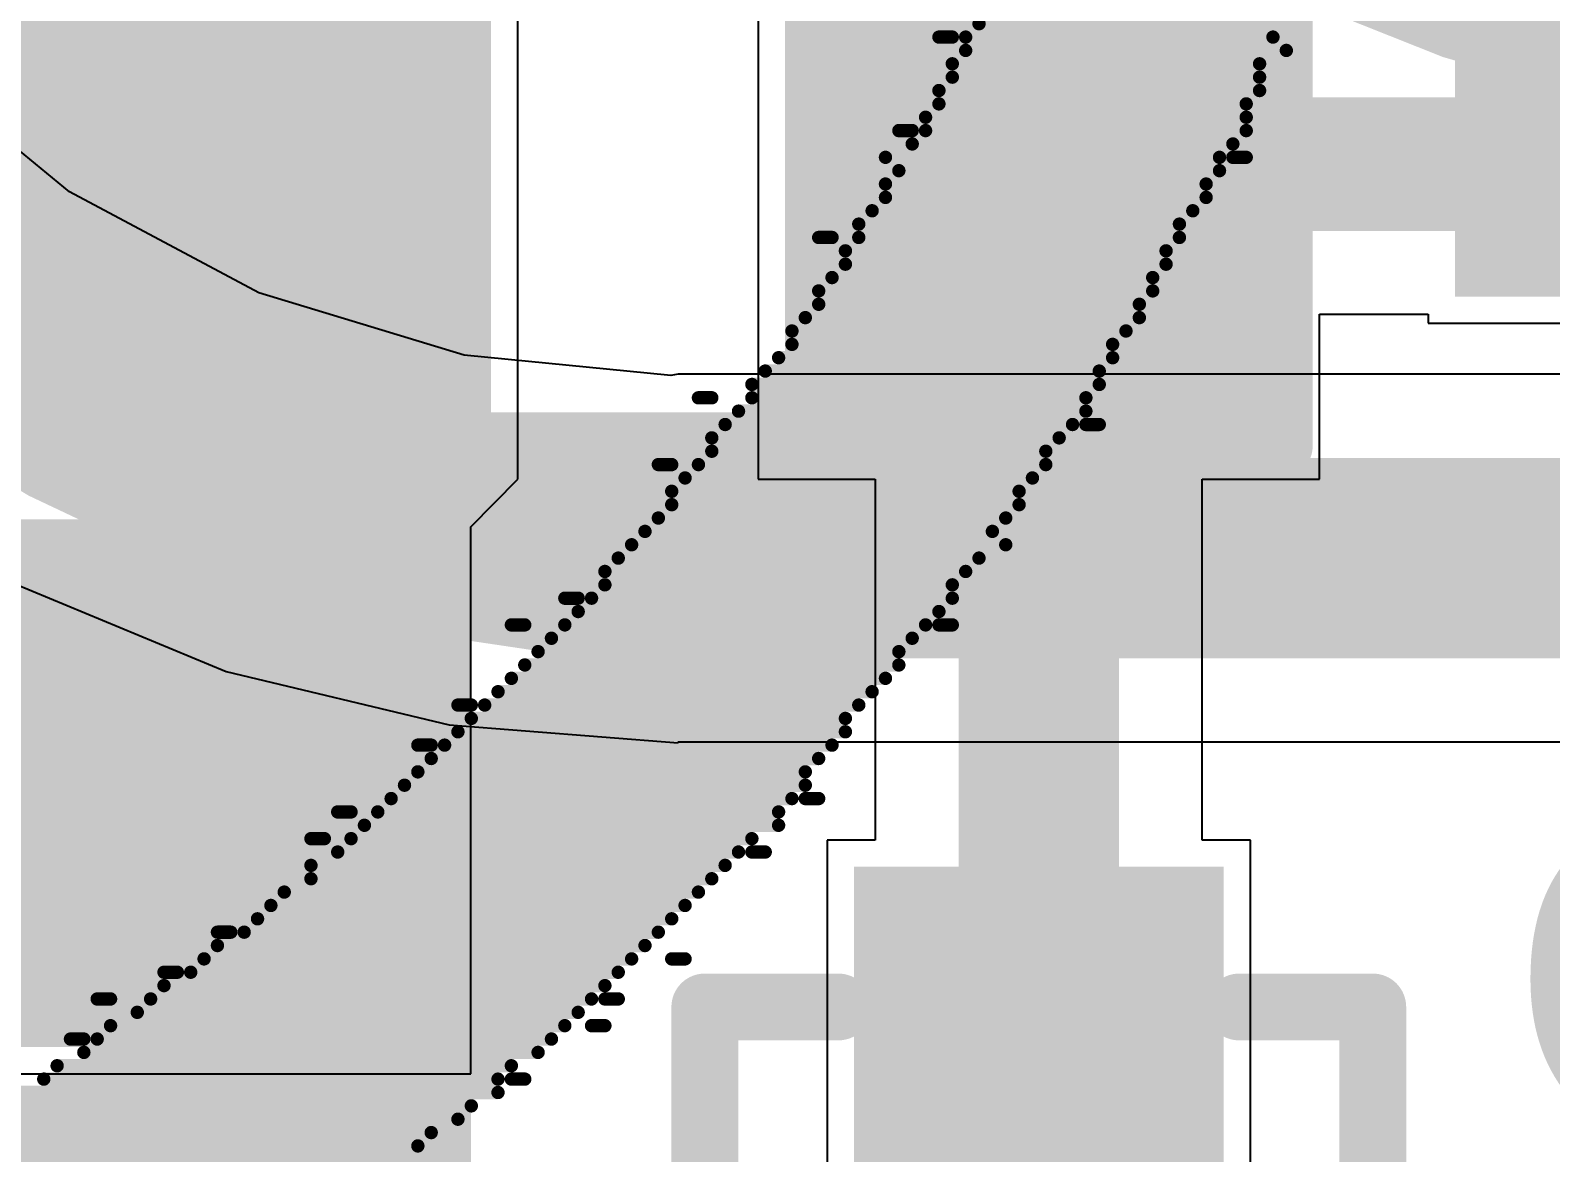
# Model space of a CAD drawing. Header units: inches. Extents: x -5 to 426, y -53 to 116.
# Drawn here: x 35.24 to 38.13, y -12.688 to -10.555 of the extents above; entities that cross this region are included whole.
import ezdxf

# ---------------------------------------------------------------- set-up
doc = ezdxf.new("R2010")
doc.units = ezdxf.units.IN
for name, color, linetype in [('Board Outline', 216, 'Continuous'), ('Bottom Layer', 5, 'Continuous'), ('Bottom Overlay', 54, 'Continuous'), ('Top Layer', 1, 'Continuous'), ('Top Overlay', 2, 'Continuous'), ('Top Paste', 8, 'Continuous'), ('Top Solder', 216, 'Continuous')]:
    doc.layers.add(name, color=color, linetype=linetype)
doc.styles.add('Arial', font='', dxfattribs={"height": 0.2})
doc.styles.get('Arial').set_extended_font_data('Arial')

# ---------------------------------------------------------------- blocks, each defined once
blk = doc.blocks.new('R___0603_39')
at = {"layer": 'Top Layer'}
for points in [[(-0.381, 0.4445), (-0.381, -0.4445), (-1.143, -0.4445), (-1.143, 0.4445)], [(1.143, 0.4445), (1.143, -0.4445), (0.381, -0.4445), (0.381, 0.4445)]]:
    blk.add_hatch(color=1, dxfattribs=at).paths.add_polyline_path(points)
at = {"layer": 'Top Paste'}
for points in [[(-0.381, 0.4445), (-0.381, -0.4445), (-1.143, -0.4445), (-1.143, 0.4445)], [(1.143, 0.4445), (1.143, -0.4445), (0.381, -0.4445), (0.381, 0.4445)]]:
    blk.add_hatch(color=8, dxfattribs=at).paths.add_polyline_path(points)
at = {"layer": 'Top Solder'}
for points in [[(-0.2794, 0.5461), (-0.2794, -0.5461), (-1.2446, -0.5461), (-1.2446, 0.5461)], [(1.2446, 0.5461), (1.2446, -0.5461), (0.2794, -0.5461), (0.2794, 0.5461)]]:
    blk.add_hatch(color=216, dxfattribs=at).paths.add_polyline_path(points)
at = {"layer": 'Top Overlay'}
for points in [[(-1.2192, 0.5334, 0.127, 0.127, 0), (1.2192, 0.5334, 0.127, 0.127, 0)], [(-1.2192, 0.5334, 0.127, 0.127, 0), (-1.2192, -0.5334, 0.127, 0.127, 0)], [(1.2192, 0.5334, 0.127, 0.127, 0), (1.2192, -0.5334, 0.127, 0.127, 0)], [(-1.2192, -0.5334, 0.127, 0.127, 0), (1.2192, -0.5334, 0.127, 0.127, 0)]]:
    blk.add_lwpolyline(points, format="xyseb", dxfattribs=at)
for points in [[(-1.25095, 0.5334, 0.0635, 0.0635, 1), (-1.18745, 0.5334, 0.0635, 0.0635, 1)], [(-1.25095, 0.5334, 0.0635, 0.0635, 1), (-1.18745, 0.5334, 0.0635, 0.0635, 1)], [(1.18745, 0.5334, 0.0635, 0.0635, 1), (1.25095, 0.5334, 0.0635, 0.0635, 1)], [(1.18745, 0.5334, 0.0635, 0.0635, 1), (1.25095, 0.5334, 0.0635, 0.0635, 1)], [(-1.25095, -0.5334, 0.0635, 0.0635, 1), (-1.18745, -0.5334, 0.0635, 0.0635, 1)], [(-1.25095, -0.5334, 0.0635, 0.0635, 1), (-1.18745, -0.5334, 0.0635, 0.0635, 1)], [(1.18745, -0.5334, 0.0635, 0.0635, 1), (1.25095, -0.5334, 0.0635, 0.0635, 1)], [(1.18745, -0.5334, 0.0635, 0.0635, 1), (1.25095, -0.5334, 0.0635, 0.0635, 1)]]:
    blk.add_lwpolyline(points, format="xyseb", close=True, dxfattribs=at)
blk = doc.blocks.new('SOT_723_41')
at = {"layer": 'Top Layer'}
for points in [[(-0.25, 0.8), (0.25, 0.8), (0.25, 0.35), (-0.25, 0.35)], [(-0.65, -0.35), (-0.15, -0.35), (-0.15, -0.8), (-0.65, -0.8)], [(0.15, -0.35), (0.65, -0.35), (0.65, -0.8), (0.15, -0.8)]]:
    blk.add_hatch(color=1, dxfattribs=at).paths.add_polyline_path(points)
at = {"layer": 'Top Paste'}
for points in [[(-0.25, 0.8), (0.25, 0.8), (0.25, 0.35), (-0.25, 0.35)], [(-0.65, -0.35), (-0.15, -0.35), (-0.15, -0.8), (-0.65, -0.8)], [(0.15, -0.35), (0.65, -0.35), (0.65, -0.8), (0.15, -0.8)]]:
    blk.add_hatch(color=8, dxfattribs=at).paths.add_polyline_path(points)
at = {"layer": 'Top Solder'}
for points in [[(-0.3516, 0.9016), (0.3516, 0.9016), (0.3516, 0.2484), (-0.3516, 0.2484)], [(-0.7516, -0.2484), (-0.0484, -0.2484), (-0.0484, -0.9016), (-0.7516, -0.9016)], [(0.0484, -0.2484), (0.7516, -0.2484), (0.7516, -0.9016), (0.0484, -0.9016)]]:
    blk.add_hatch(color=216, dxfattribs=at).paths.add_polyline_path(points)
at = {"layer": 'Top Overlay'}
for points in [[(-0.635, -0.1524, 0.127, 0.127, 0), (-0.635, 0.635, 0.127, 0.127, 0)], [(-0.635, 0.635, 0.127, 0.127, 0), (-0.381, 0.635, 0.127, 0.127, 0)], [(-0.635, -0.1524, 0.127, 0.127, 0), (-0.635, 0.635, 0.127, 0.127, 0)], [(-0.635, 0.635, 0.127, 0.127, 0), (-0.381, 0.635, 0.127, 0.127, 0)], [(0.381, 0.635, 0.127, 0.127, 0), (0.635, 0.635, 0.127, 0.127, 0)], [(0.635, -0.1524, 0.127, 0.127, 0), (0.635, 0.635, 0.127, 0.127, 0)], [(-0.9398, -0.6604, 0.127, 0.127, 0), (-0.9398, -0.4064, 0.127, 0.127, 0)], [(-0.9398, -0.4064, 0.127, 0.127, 0), (-0.8128, -0.5334, 0.127, 0.127, 0)], [(-0.0254, -0.4064, 0.127, 0.127, 0), (0.0254, -0.4064, 0.127, 0.127, 0)], [(-0.9398, -0.6604, 0.127, 0.127, 0), (-0.8128, -0.5334, 0.127, 0.127, 0)]]:
    blk.add_lwpolyline(points, format="xyseb", dxfattribs=at)
for points in [[(-0.6667, 0.635, 0.0635, 0.0635, 1), (-0.6032, 0.635, 0.0635, 0.0635, 1)], [(-0.6667, 0.635, 0.0635, 0.0635, 1), (-0.6032, 0.635, 0.0635, 0.0635, 1)], [(-0.6667, 0.635, 0.0635, 0.0635, 1), (-0.6032, 0.635, 0.0635, 0.0635, 1)], [(-0.6667, 0.635, 0.0635, 0.0635, 1), (-0.6032, 0.635, 0.0635, 0.0635, 1)], [(-0.4128, 0.635, 0.0635, 0.0635, 1), (-0.3493, 0.635, 0.0635, 0.0635, 1)], [(-0.4128, 0.635, 0.0635, 0.0635, 1), (-0.3493, 0.635, 0.0635, 0.0635, 1)], [(0.3493, 0.635, 0.0635, 0.0635, 1), (0.4128, 0.635, 0.0635, 0.0635, 1)], [(0.6032, 0.635, 0.0635, 0.0635, 1), (0.6667, 0.635, 0.0635, 0.0635, 1)], [(0.6032, 0.635, 0.0635, 0.0635, 1), (0.6667, 0.635, 0.0635, 0.0635, 1)], [(-0.6667, -0.1524, 0.0635, 0.0635, 1), (-0.6032, -0.1524, 0.0635, 0.0635, 1)], [(-0.6667, -0.1524, 0.0635, 0.0635, 1), (-0.6032, -0.1524, 0.0635, 0.0635, 1)], [(0.6032, -0.1524, 0.0635, 0.0635, 1), (0.6667, -0.1524, 0.0635, 0.0635, 1)], [(-0.9715, -0.4064, 0.0635, 0.0635, 1), (-0.908, -0.4064, 0.0635, 0.0635, 1)], [(-0.9715, -0.4064, 0.0635, 0.0635, 1), (-0.908, -0.4064, 0.0635, 0.0635, 1)], [(-0.0571, -0.4064, 0.0635, 0.0635, 1), (0.0063, -0.4064, 0.0635, 0.0635, 1)], [(-0.0063, -0.4064, 0.0635, 0.0635, 1), (0.0571, -0.4064, 0.0635, 0.0635, 1)], [(-0.8446, -0.5334, 0.0635, 0.0635, 1), (-0.781, -0.5334, 0.0635, 0.0635, 1)], [(-0.8446, -0.5334, 0.0635, 0.0635, 1), (-0.781, -0.5334, 0.0635, 0.0635, 1)], [(-0.9715, -0.6604, 0.0635, 0.0635, 1), (-0.908, -0.6604, 0.0635, 0.0635, 1)], [(-0.9715, -0.6604, 0.0635, 0.0635, 1), (-0.908, -0.6604, 0.0635, 0.0635, 1)]]:
    blk.add_lwpolyline(points, format="xyseb", close=True, dxfattribs=at)
blk = doc.blocks.new('TQFN_16_EP_3_3__49')
at = {"layer": 'Top Layer'}
blk.add_hatch(color=1, dxfattribs=at).paths.add_polyline_path([(-1.825, -0.6), (-1.025, -0.6), (-1.025, -0.9), (-1.825, -0.9)])
at = {"layer": 'Top Paste'}
blk.add_hatch(color=8, dxfattribs=at).paths.add_polyline_path([(-1.825, -0.6), (-1.025, -0.6), (-1.025, -0.9), (-1.825, -0.9)])
at = {"layer": 'Top Solder'}
for points in [[(-1.9266, 0.0016), (-0.9234, 0.0016), (-0.9234, -0.5016), (-1.9266, -0.5016)], [(-1.9266, -0.4984), (-0.9234, -0.4984), (-0.9234, -1.0016), (-1.9266, -1.0016)]]:
    blk.add_hatch(color=216, dxfattribs=at).paths.add_polyline_path(points)
blk = doc.blocks.new('R___0603_52')
at = {"layer": 'Top Layer'}
for points in [[(-0.381, 0.4445), (-0.381, -0.4445), (-1.143, -0.4445), (-1.143, 0.4445)], [(1.143, 0.4445), (1.143, -0.4445), (0.381, -0.4445), (0.381, 0.4445)]]:
    blk.add_hatch(color=1, dxfattribs=at).paths.add_polyline_path(points)
at = {"layer": 'Top Paste'}
for points in [[(-0.381, 0.4445), (-0.381, -0.4445), (-1.143, -0.4445), (-1.143, 0.4445)], [(1.143, 0.4445), (1.143, -0.4445), (0.381, -0.4445), (0.381, 0.4445)]]:
    blk.add_hatch(color=8, dxfattribs=at).paths.add_polyline_path(points)
at = {"layer": 'Top Solder'}
for points in [[(-0.2794, 0.5461), (-0.2794, -0.5461), (-1.2446, -0.5461), (-1.2446, 0.5461)], [(1.2446, 0.5461), (1.2446, -0.5461), (0.2794, -0.5461), (0.2794, 0.5461)]]:
    blk.add_hatch(color=216, dxfattribs=at).paths.add_polyline_path(points)
at = {"layer": 'Top Overlay'}
for points in [[(-1.2192, 0.5334, 0.127, 0.127, 0), (-1.2192, -0.5334, 0.127, 0.127, 0)], [(1.2192, 0.5334, 0.127, 0.127, 0), (-1.2192, 0.5334, 0.127, 0.127, 0)], [(1.2192, 0.5334, 0.127, 0.127, 0), (1.2192, -0.5334, 0.127, 0.127, 0)], [(1.2192, -0.5334, 0.127, 0.127, 0), (-1.2192, -0.5334, 0.127, 0.127, 0)]]:
    blk.add_lwpolyline(points, format="xyseb", dxfattribs=at)
for points in [[(-1.25095, 0.5334, 0.0635, 0.0635, 1), (-1.18745, 0.5334, 0.0635, 0.0635, 1)], [(-1.25095, 0.5334, 0.0635, 0.0635, 1), (-1.18745, 0.5334, 0.0635, 0.0635, 1)], [(1.18745, 0.5334, 0.0635, 0.0635, 1), (1.25095, 0.5334, 0.0635, 0.0635, 1)], [(1.18745, 0.5334, 0.0635, 0.0635, 1), (1.25095, 0.5334, 0.0635, 0.0635, 1)], [(-1.25095, -0.5334, 0.0635, 0.0635, 1), (-1.18745, -0.5334, 0.0635, 0.0635, 1)], [(-1.25095, -0.5334, 0.0635, 0.0635, 1), (-1.18745, -0.5334, 0.0635, 0.0635, 1)], [(1.18745, -0.5334, 0.0635, 0.0635, 1), (1.25095, -0.5334, 0.0635, 0.0635, 1)], [(1.18745, -0.5334, 0.0635, 0.0635, 1), (1.25095, -0.5334, 0.0635, 0.0635, 1)]]:
    blk.add_lwpolyline(points, format="xyseb", close=True, dxfattribs=at)

msp = doc.modelspace()

# ---------------------------------------------------------------- linework, layer by layer
at = {"layer": 'Board Outline'}
msp.add_lwpolyline([(49.7725, 6.3481, 0.254, 0.254, -1.144567), (-0.2979, -38.4414, 0.254, 0.254, 0)], format="xyseb", dxfattribs=at)
at = {"layer": 'Bottom Layer'}
for p, q in [((35.3142, -10.8616), (35.2067, -10.7734)), ((35.6743, -11.0541), (35.3142, -10.8616)), ((36.065, -11.1726), (35.6743, -11.0541)), ((36.4577, -11.2113), (36.065, -11.1726)), ((36.4713, -11.2086), (36.4577, -11.2113)), ((40.9411, -11.2086), (36.4713, -11.2086)), ((35.2093, -11.6067), (35.6123, -11.7736)), ((35.6123, -11.7736), (36.0364, -11.8754)), ((36.0364, -11.8754), (36.4713, -11.9097)), ((36.4713, -11.9097), (36.4713, -11.9078)), ((36.4713, -11.9078), (40.9411, -11.9078))]:
    msp.add_line(p, q, dxfattribs=at)
for points in [[(38.4742, -10.3898, 0.635, 0.635, -0.401219), (36.9539, -8.8001, 0.635, 0.635, 0)], [(36.4713, -11.5582, 0.381, 0.381, -0.198912), (34.7543, -10.847, 0.381, 0.381, 0)], [(36.4713, -11.5582, 0.381, 0.381, 0), (41.2313, -11.5582, 0.381, 0.381, 0)]]:
    msp.add_lwpolyline(points, format="xyseb", dxfattribs=at)
msp.add_lwpolyline([(36.376, -11.5582, 0.1905, 0.1905, 1), (36.5665, -11.5582, 0.1905, 0.1905, 1)], format="xyseb", close=True, dxfattribs=at)
msp.add_lwpolyline([(36.376, -11.5582, 0.1905, 0.1905, 1), (36.5665, -11.5582, 0.1905, 0.1905, 1)], format="xyseb", close=True, dxfattribs=at)
at = {"layer": 'Bottom Overlay'}
for points in [[(37.0435, -10.5422, 0.0254, 0.0254, 0), (37.6531, -10.5422, 0.0254, 0.0254, 0)], [(36.9673, -10.5676, 0.0254, 0.0254, 0), (36.9927, -10.5676, 0.0254, 0.0254, 0)], [(37.0181, -10.5676, 0.0254, 0.0254, 0), (37.6023, -10.5676, 0.0254, 0.0254, 0)], [(36.9927, -10.6184, 0.0254, 0.0254, 0), (37.5769, -10.6184, 0.0254, 0.0254, 0)], [(37.0181, -10.593, 0.0254, 0.0254, 0), (37.6277, -10.593, 0.0254, 0.0254, 0)], [(36.9927, -10.6438, 0.0254, 0.0254, 0), (37.5769, -10.6438, 0.0254, 0.0254, 0)], [(36.9673, -10.6692, 0.0254, 0.0254, 0), (37.5769, -10.6692, 0.0254, 0.0254, 0)], [(36.9673, -10.6946, 0.0254, 0.0254, 0), (37.5515, -10.6946, 0.0254, 0.0254, 0)], [(36.9419, -10.72, 0.0254, 0.0254, 0), (37.5515, -10.72, 0.0254, 0.0254, 0)], [(36.8911, -10.7454, 0.0254, 0.0254, 0), (36.9165, -10.7454, 0.0254, 0.0254, 0)], [(36.9419, -10.7454, 0.0254, 0.0254, 0), (37.5515, -10.7454, 0.0254, 0.0254, 0)], [(36.9165, -10.7708, 0.0254, 0.0254, 0), (37.5261, -10.7708, 0.0254, 0.0254, 0)], [(36.8657, -10.7962, 0.0254, 0.0254, 0), (37.5007, -10.7962, 0.0254, 0.0254, 0)], [(37.5261, -10.7962, 0.0254, 0.0254, 0), (37.5515, -10.7962, 0.0254, 0.0254, 0)], [(36.8657, -10.847, 0.0254, 0.0254, 0), (37.4753, -10.847, 0.0254, 0.0254, 0)], [(36.8911, -10.8216, 0.0254, 0.0254, 0), (37.5007, -10.8216, 0.0254, 0.0254, 0)], [(36.8657, -10.8724, 0.0254, 0.0254, 0), (37.4753, -10.8724, 0.0254, 0.0254, 0)], [(36.8403, -10.8978, 0.0254, 0.0254, 0), (37.4499, -10.8978, 0.0254, 0.0254, 0)], [(36.8149, -10.9232, 0.0254, 0.0254, 0), (37.4245, -10.9232, 0.0254, 0.0254, 0)], [(36.7387, -10.9486, 0.0254, 0.0254, 0), (36.7641, -10.9486, 0.0254, 0.0254, 0)], [(36.8149, -10.9486, 0.0254, 0.0254, 0), (37.4245, -10.9486, 0.0254, 0.0254, 0)], [(36.7895, -10.974, 0.0254, 0.0254, 0), (37.3991, -10.974, 0.0254, 0.0254, 0)], [(36.7895, -10.9994, 0.0254, 0.0254, 0), (37.3991, -10.9994, 0.0254, 0.0254, 0)], [(36.7387, -11.0502, 0.0254, 0.0254, 0), (37.3737, -11.0502, 0.0254, 0.0254, 0)], [(36.7641, -11.0248, 0.0254, 0.0254, 0), (37.3737, -11.0248, 0.0254, 0.0254, 0)], [(36.7387, -11.0756, 0.0254, 0.0254, 0), (37.3483, -11.0756, 0.0254, 0.0254, 0)], [(36.7133, -11.101, 0.0254, 0.0254, 0), (37.3483, -11.101, 0.0254, 0.0254, 0)], [(36.6879, -11.1264, 0.0254, 0.0254, 0), (37.3229, -11.1264, 0.0254, 0.0254, 0)], [(36.6879, -11.1518, 0.0254, 0.0254, 0), (37.2975, -11.1518, 0.0254, 0.0254, 0)], [(36.6625, -11.1772, 0.0254, 0.0254, 0), (37.2975, -11.1772, 0.0254, 0.0254, 0)], [(36.6371, -11.2026, 0.0254, 0.0254, 0), (37.2721, -11.2026, 0.0254, 0.0254, 0)], [(36.5101, -11.2534, 0.0254, 0.0254, 0), (36.5355, -11.2534, 0.0254, 0.0254, 0)], [(36.6117, -11.228, 0.0254, 0.0254, 0), (37.2721, -11.228, 0.0254, 0.0254, 0)], [(36.6117, -11.2534, 0.0254, 0.0254, 0), (37.2467, -11.2534, 0.0254, 0.0254, 0)], [(36.5863, -11.2788, 0.0254, 0.0254, 0), (37.2467, -11.2788, 0.0254, 0.0254, 0)], [(36.5609, -11.3042, 0.0254, 0.0254, 0), (37.2213, -11.3042, 0.0254, 0.0254, 0)], [(37.2467, -11.3042, 0.0254, 0.0254, 0), (37.2721, -11.3042, 0.0254, 0.0254, 0)], [(36.5355, -11.3296, 0.0254, 0.0254, 0), (37.1959, -11.3296, 0.0254, 0.0254, 0)], [(36.5355, -11.355, 0.0254, 0.0254, 0), (37.1705, -11.355, 0.0254, 0.0254, 0)], [(36.4339, -11.3804, 0.0254, 0.0254, 0), (36.4593, -11.3804, 0.0254, 0.0254, 0)], [(36.5101, -11.3804, 0.0254, 0.0254, 0), (37.1705, -11.3804, 0.0254, 0.0254, 0)], [(36.4847, -11.4058, 0.0254, 0.0254, 0), (37.1451, -11.4058, 0.0254, 0.0254, 0)], [(36.4593, -11.4312, 0.0254, 0.0254, 0), (37.1197, -11.4312, 0.0254, 0.0254, 0)], [(36.4593, -11.4566, 0.0254, 0.0254, 0), (37.1197, -11.4566, 0.0254, 0.0254, 0)], [(36.4339, -11.482, 0.0254, 0.0254, 0), (37.0943, -11.482, 0.0254, 0.0254, 0)], [(36.4085, -11.5074, 0.0254, 0.0254, 0), (37.0689, -11.5074, 0.0254, 0.0254, 0)], [(36.3831, -11.5328, 0.0254, 0.0254, 0), (37.0943, -11.5328, 0.0254, 0.0254, 0)], [(36.3577, -11.5582, 0.0254, 0.0254, 0), (37.0435, -11.5582, 0.0254, 0.0254, 0)], [(36.3323, -11.5836, 0.0254, 0.0254, 0), (37.0181, -11.5836, 0.0254, 0.0254, 0)], [(36.3323, -11.609, 0.0254, 0.0254, 0), (36.9927, -11.609, 0.0254, 0.0254, 0)], [(36.2561, -11.6344, 0.0254, 0.0254, 0), (36.2815, -11.6344, 0.0254, 0.0254, 0)], [(36.3069, -11.6344, 0.0254, 0.0254, 0), (36.9927, -11.6344, 0.0254, 0.0254, 0)], [(36.1545, -11.6852, 0.0254, 0.0254, 0), (36.1799, -11.6852, 0.0254, 0.0254, 0)], [(36.2561, -11.6852, 0.0254, 0.0254, 0), (36.9419, -11.6852, 0.0254, 0.0254, 0)], [(36.2815, -11.6598, 0.0254, 0.0254, 0), (36.9673, -11.6598, 0.0254, 0.0254, 0)], [(36.9673, -11.6852, 0.0254, 0.0254, 0), (36.9927, -11.6852, 0.0254, 0.0254, 0)], [(36.2307, -11.7106, 0.0254, 0.0254, 0), (36.9165, -11.7106, 0.0254, 0.0254, 0)], [(36.2053, -11.736, 0.0254, 0.0254, 0), (36.8911, -11.736, 0.0254, 0.0254, 0)], [(36.1799, -11.7614, 0.0254, 0.0254, 0), (36.8911, -11.7614, 0.0254, 0.0254, 0)], [(36.1545, -11.7868, 0.0254, 0.0254, 0), (36.8657, -11.7868, 0.0254, 0.0254, 0)], [(36.1291, -11.8122, 0.0254, 0.0254, 0), (36.8403, -11.8122, 0.0254, 0.0254, 0)], [(36.0529, -11.8376, 0.0254, 0.0254, 0), (36.0783, -11.8376, 0.0254, 0.0254, 0)], [(36.1037, -11.8376, 0.0254, 0.0254, 0), (36.8149, -11.8376, 0.0254, 0.0254, 0)], [(36.0529, -11.8884, 0.0254, 0.0254, 0), (36.7895, -11.8884, 0.0254, 0.0254, 0)], [(36.0783, -11.863, 0.0254, 0.0254, 0), (36.7895, -11.863, 0.0254, 0.0254, 0)], [(35.9767, -11.9138, 0.0254, 0.0254, 0), (36.0021, -11.9138, 0.0254, 0.0254, 0)], [(36.0275, -11.9138, 0.0254, 0.0254, 0), (36.7641, -11.9138, 0.0254, 0.0254, 0)], [(36.0021, -11.9392, 0.0254, 0.0254, 0), (36.7387, -11.9392, 0.0254, 0.0254, 0)], [(35.9767, -11.9646, 0.0254, 0.0254, 0), (36.7133, -11.9646, 0.0254, 0.0254, 0)], [(35.9513, -11.99, 0.0254, 0.0254, 0), (36.7133, -11.99, 0.0254, 0.0254, 0)], [(35.9259, -12.0154, 0.0254, 0.0254, 0), (36.6879, -12.0154, 0.0254, 0.0254, 0)], [(36.7133, -12.0154, 0.0254, 0.0254, 0), (36.7387, -12.0154, 0.0254, 0.0254, 0)], [(35.8243, -12.0408, 0.0254, 0.0254, 0), (35.8497, -12.0408, 0.0254, 0.0254, 0)], [(35.9005, -12.0408, 0.0254, 0.0254, 0), (36.6625, -12.0408, 0.0254, 0.0254, 0)], [(35.7735, -12.0916, 0.0254, 0.0254, 0), (35.7989, -12.0916, 0.0254, 0.0254, 0)], [(35.8497, -12.0916, 0.0254, 0.0254, 0), (36.6117, -12.0916, 0.0254, 0.0254, 0)], [(35.8751, -12.0662, 0.0254, 0.0254, 0), (36.6625, -12.0662, 0.0254, 0.0254, 0)], [(35.8243, -12.117, 0.0254, 0.0254, 0), (36.5863, -12.117, 0.0254, 0.0254, 0)], [(36.6117, -12.117, 0.0254, 0.0254, 0), (36.6371, -12.117, 0.0254, 0.0254, 0)], [(35.7735, -12.1424, 0.0254, 0.0254, 0), (36.5609, -12.1424, 0.0254, 0.0254, 0)], [(35.7735, -12.1678, 0.0254, 0.0254, 0), (36.5355, -12.1678, 0.0254, 0.0254, 0)], [(35.7227, -12.1932, 0.0254, 0.0254, 0), (36.5101, -12.1932, 0.0254, 0.0254, 0)], [(35.6973, -12.2186, 0.0254, 0.0254, 0), (36.4847, -12.2186, 0.0254, 0.0254, 0)], [(35.6719, -12.244, 0.0254, 0.0254, 0), (36.4593, -12.244, 0.0254, 0.0254, 0)], [(35.5957, -12.2694, 0.0254, 0.0254, 0), (35.6211, -12.2694, 0.0254, 0.0254, 0)], [(35.5957, -12.2948, 0.0254, 0.0254, 0), (36.4085, -12.2948, 0.0254, 0.0254, 0)], [(35.6465, -12.2694, 0.0254, 0.0254, 0), (36.4339, -12.2694, 0.0254, 0.0254, 0)], [(35.5703, -12.3202, 0.0254, 0.0254, 0), (36.3831, -12.3202, 0.0254, 0.0254, 0)], [(36.4593, -12.3202, 0.0254, 0.0254, 0), (36.4847, -12.3202, 0.0254, 0.0254, 0)], [(35.4941, -12.3456, 0.0254, 0.0254, 0), (35.5195, -12.3456, 0.0254, 0.0254, 0)], [(35.5449, -12.3456, 0.0254, 0.0254, 0), (36.3577, -12.3456, 0.0254, 0.0254, 0)], [(35.4941, -12.371, 0.0254, 0.0254, 0), (36.3323, -12.371, 0.0254, 0.0254, 0)], [(35.3671, -12.3964, 0.0254, 0.0254, 0), (35.3925, -12.3964, 0.0254, 0.0254, 0)], [(35.4687, -12.3964, 0.0254, 0.0254, 0), (36.3069, -12.3964, 0.0254, 0.0254, 0)], [(36.3323, -12.3964, 0.0254, 0.0254, 0), (36.3577, -12.3964, 0.0254, 0.0254, 0)], [(35.4433, -12.4218, 0.0254, 0.0254, 0), (36.2815, -12.4218, 0.0254, 0.0254, 0)], [(35.3925, -12.4472, 0.0254, 0.0254, 0), (36.2561, -12.4472, 0.0254, 0.0254, 0)], [(36.3069, -12.4472, 0.0254, 0.0254, 0), (36.3323, -12.4472, 0.0254, 0.0254, 0)], [(35.3163, -12.4726, 0.0254, 0.0254, 0), (35.3417, -12.4726, 0.0254, 0.0254, 0)], [(35.3671, -12.4726, 0.0254, 0.0254, 0), (36.2307, -12.4726, 0.0254, 0.0254, 0)], [(35.2909, -12.5234, 0.0254, 0.0254, 0), (36.1545, -12.5234, 0.0254, 0.0254, 0)], [(35.3417, -12.498, 0.0254, 0.0254, 0), (36.2053, -12.498, 0.0254, 0.0254, 0)], [(35.2655, -12.5488, 0.0254, 0.0254, 0), (36.1291, -12.5488, 0.0254, 0.0254, 0)], [(36.1545, -12.5488, 0.0254, 0.0254, 0), (36.1799, -12.5488, 0.0254, 0.0254, 0)], [(35.2147, -12.5742, 0.0254, 0.0254, 0), (36.1291, -12.5742, 0.0254, 0.0254, 0)], [(35.1639, -12.5996, 0.0254, 0.0254, 0), (36.0783, -12.5996, 0.0254, 0.0254, 0)], [(35.1131, -12.625, 0.0254, 0.0254, 0), (36.0529, -12.625, 0.0254, 0.0254, 0)], [(35.0877, -12.6504, 0.0254, 0.0254, 0), (36.0021, -12.6504, 0.0254, 0.0254, 0)], [(35.0623, -12.6758, 0.0254, 0.0254, 0), (35.9767, -12.6758, 0.0254, 0.0254, 0)], [(35.0115, -12.7012, 0.0254, 0.0254, 0), (35.9513, -12.7012, 0.0254, 0.0254, 0)]]:
    msp.add_lwpolyline(points, format="xyseb", dxfattribs=at)
for points in [[(37.0371, -10.5422, 0.0127, 0.0127, 1), (37.0498, -10.5422, 0.0127, 0.0127, 1)], [(36.9609, -10.5676, 0.0127, 0.0127, 1), (36.9736, -10.5676, 0.0127, 0.0127, 1)], [(36.9863, -10.5676, 0.0127, 0.0127, 1), (36.999, -10.5676, 0.0127, 0.0127, 1)], [(37.0117, -10.5676, 0.0127, 0.0127, 1), (37.0244, -10.5676, 0.0127, 0.0127, 1)], [(37.5959, -10.5676, 0.0127, 0.0127, 1), (37.6086, -10.5676, 0.0127, 0.0127, 1)], [(36.9863, -10.6184, 0.0127, 0.0127, 1), (36.999, -10.6184, 0.0127, 0.0127, 1)], [(37.0117, -10.593, 0.0127, 0.0127, 1), (37.0244, -10.593, 0.0127, 0.0127, 1)], [(37.5705, -10.6184, 0.0127, 0.0127, 1), (37.5832, -10.6184, 0.0127, 0.0127, 1)], [(37.6213, -10.593, 0.0127, 0.0127, 1), (37.634, -10.593, 0.0127, 0.0127, 1)], [(36.9863, -10.6438, 0.0127, 0.0127, 1), (36.999, -10.6438, 0.0127, 0.0127, 1)], [(37.5705, -10.6438, 0.0127, 0.0127, 1), (37.5832, -10.6438, 0.0127, 0.0127, 1)], [(36.9609, -10.6692, 0.0127, 0.0127, 1), (36.9736, -10.6692, 0.0127, 0.0127, 1)], [(37.5705, -10.6692, 0.0127, 0.0127, 1), (37.5832, -10.6692, 0.0127, 0.0127, 1)], [(36.9609, -10.6946, 0.0127, 0.0127, 1), (36.9736, -10.6946, 0.0127, 0.0127, 1)], [(37.5451, -10.6946, 0.0127, 0.0127, 1), (37.5578, -10.6946, 0.0127, 0.0127, 1)], [(36.9355, -10.72, 0.0127, 0.0127, 1), (36.9482, -10.72, 0.0127, 0.0127, 1)], [(37.5451, -10.72, 0.0127, 0.0127, 1), (37.5578, -10.72, 0.0127, 0.0127, 1)], [(36.8847, -10.7454, 0.0127, 0.0127, 1), (36.8974, -10.7454, 0.0127, 0.0127, 1)], [(36.9101, -10.7454, 0.0127, 0.0127, 1), (36.9228, -10.7454, 0.0127, 0.0127, 1)], [(36.9355, -10.7454, 0.0127, 0.0127, 1), (36.9482, -10.7454, 0.0127, 0.0127, 1)], [(37.5451, -10.7454, 0.0127, 0.0127, 1), (37.5578, -10.7454, 0.0127, 0.0127, 1)], [(36.9101, -10.7708, 0.0127, 0.0127, 1), (36.9228, -10.7708, 0.0127, 0.0127, 1)], [(37.5197, -10.7708, 0.0127, 0.0127, 1), (37.5324, -10.7708, 0.0127, 0.0127, 1)], [(36.8593, -10.7962, 0.0127, 0.0127, 1), (36.872, -10.7962, 0.0127, 0.0127, 1)], [(37.4943, -10.7962, 0.0127, 0.0127, 1), (37.507, -10.7962, 0.0127, 0.0127, 1)], [(37.5197, -10.7962, 0.0127, 0.0127, 1), (37.5324, -10.7962, 0.0127, 0.0127, 1)], [(37.5451, -10.7962, 0.0127, 0.0127, 1), (37.5578, -10.7962, 0.0127, 0.0127, 1)], [(36.8593, -10.847, 0.0127, 0.0127, 1), (36.872, -10.847, 0.0127, 0.0127, 1)], [(36.8847, -10.8216, 0.0127, 0.0127, 1), (36.8974, -10.8216, 0.0127, 0.0127, 1)], [(37.4689, -10.847, 0.0127, 0.0127, 1), (37.4816, -10.847, 0.0127, 0.0127, 1)], [(37.4943, -10.8216, 0.0127, 0.0127, 1), (37.507, -10.8216, 0.0127, 0.0127, 1)], [(36.8593, -10.8724, 0.0127, 0.0127, 1), (36.872, -10.8724, 0.0127, 0.0127, 1)], [(37.4689, -10.8724, 0.0127, 0.0127, 1), (37.4816, -10.8724, 0.0127, 0.0127, 1)], [(36.8339, -10.8978, 0.0127, 0.0127, 1), (36.8466, -10.8978, 0.0127, 0.0127, 1)], [(37.4435, -10.8978, 0.0127, 0.0127, 1), (37.4562, -10.8978, 0.0127, 0.0127, 1)], [(36.8085, -10.9232, 0.0127, 0.0127, 1), (36.8212, -10.9232, 0.0127, 0.0127, 1)], [(37.4181, -10.9232, 0.0127, 0.0127, 1), (37.4308, -10.9232, 0.0127, 0.0127, 1)], [(36.7323, -10.9486, 0.0127, 0.0127, 1), (36.745, -10.9486, 0.0127, 0.0127, 1)], [(36.7577, -10.9486, 0.0127, 0.0127, 1), (36.7704, -10.9486, 0.0127, 0.0127, 1)], [(36.8085, -10.9486, 0.0127, 0.0127, 1), (36.8212, -10.9486, 0.0127, 0.0127, 1)], [(37.4181, -10.9486, 0.0127, 0.0127, 1), (37.4308, -10.9486, 0.0127, 0.0127, 1)], [(36.7831, -10.974, 0.0127, 0.0127, 1), (36.7958, -10.974, 0.0127, 0.0127, 1)], [(37.3927, -10.974, 0.0127, 0.0127, 1), (37.4054, -10.974, 0.0127, 0.0127, 1)], [(36.7831, -10.9994, 0.0127, 0.0127, 1), (36.7958, -10.9994, 0.0127, 0.0127, 1)], [(37.3927, -10.9994, 0.0127, 0.0127, 1), (37.4054, -10.9994, 0.0127, 0.0127, 1)], [(36.7323, -11.0502, 0.0127, 0.0127, 1), (36.745, -11.0502, 0.0127, 0.0127, 1)], [(36.7577, -11.0248, 0.0127, 0.0127, 1), (36.7704, -11.0248, 0.0127, 0.0127, 1)], [(37.3673, -11.0248, 0.0127, 0.0127, 1), (37.38, -11.0248, 0.0127, 0.0127, 1)], [(37.3673, -11.0502, 0.0127, 0.0127, 1), (37.38, -11.0502, 0.0127, 0.0127, 1)], [(36.7323, -11.0756, 0.0127, 0.0127, 1), (36.745, -11.0756, 0.0127, 0.0127, 1)], [(37.3419, -11.0756, 0.0127, 0.0127, 1), (37.3546, -11.0756, 0.0127, 0.0127, 1)], [(36.7069, -11.101, 0.0127, 0.0127, 1), (36.7196, -11.101, 0.0127, 0.0127, 1)], [(37.3419, -11.101, 0.0127, 0.0127, 1), (37.3546, -11.101, 0.0127, 0.0127, 1)], [(36.6815, -11.1264, 0.0127, 0.0127, 1), (36.6942, -11.1264, 0.0127, 0.0127, 1)], [(37.3165, -11.1264, 0.0127, 0.0127, 1), (37.3292, -11.1264, 0.0127, 0.0127, 1)], [(36.6815, -11.1518, 0.0127, 0.0127, 1), (36.6942, -11.1518, 0.0127, 0.0127, 1)], [(37.2911, -11.1518, 0.0127, 0.0127, 1), (37.3038, -11.1518, 0.0127, 0.0127, 1)], [(36.6561, -11.1772, 0.0127, 0.0127, 1), (36.6688, -11.1772, 0.0127, 0.0127, 1)], [(37.2911, -11.1772, 0.0127, 0.0127, 1), (37.3038, -11.1772, 0.0127, 0.0127, 1)], [(36.6307, -11.2026, 0.0127, 0.0127, 1), (36.6434, -11.2026, 0.0127, 0.0127, 1)], [(37.2657, -11.2026, 0.0127, 0.0127, 1), (37.2784, -11.2026, 0.0127, 0.0127, 1)], [(36.5037, -11.2534, 0.0127, 0.0127, 1), (36.5164, -11.2534, 0.0127, 0.0127, 1)], [(36.5291, -11.2534, 0.0127, 0.0127, 1), (36.5418, -11.2534, 0.0127, 0.0127, 1)], [(36.6053, -11.228, 0.0127, 0.0127, 1), (36.618, -11.228, 0.0127, 0.0127, 1)], [(36.6053, -11.2534, 0.0127, 0.0127, 1), (36.618, -11.2534, 0.0127, 0.0127, 1)], [(37.2403, -11.2534, 0.0127, 0.0127, 1), (37.253, -11.2534, 0.0127, 0.0127, 1)], [(37.2657, -11.228, 0.0127, 0.0127, 1), (37.2784, -11.228, 0.0127, 0.0127, 1)], [(36.5799, -11.2788, 0.0127, 0.0127, 1), (36.5926, -11.2788, 0.0127, 0.0127, 1)], [(37.2403, -11.2788, 0.0127, 0.0127, 1), (37.253, -11.2788, 0.0127, 0.0127, 1)], [(36.5545, -11.3042, 0.0127, 0.0127, 1), (36.5672, -11.3042, 0.0127, 0.0127, 1)], [(37.2149, -11.3042, 0.0127, 0.0127, 1), (37.2276, -11.3042, 0.0127, 0.0127, 1)], [(37.2403, -11.3042, 0.0127, 0.0127, 1), (37.253, -11.3042, 0.0127, 0.0127, 1)], [(37.2657, -11.3042, 0.0127, 0.0127, 1), (37.2784, -11.3042, 0.0127, 0.0127, 1)], [(36.5291, -11.3296, 0.0127, 0.0127, 1), (36.5418, -11.3296, 0.0127, 0.0127, 1)], [(37.1895, -11.3296, 0.0127, 0.0127, 1), (37.2022, -11.3296, 0.0127, 0.0127, 1)], [(36.5291, -11.355, 0.0127, 0.0127, 1), (36.5418, -11.355, 0.0127, 0.0127, 1)], [(37.1641, -11.355, 0.0127, 0.0127, 1), (37.1768, -11.355, 0.0127, 0.0127, 1)], [(36.4275, -11.3804, 0.0127, 0.0127, 1), (36.4402, -11.3804, 0.0127, 0.0127, 1)], [(36.4529, -11.3804, 0.0127, 0.0127, 1), (36.4656, -11.3804, 0.0127, 0.0127, 1)], [(36.5037, -11.3804, 0.0127, 0.0127, 1), (36.5164, -11.3804, 0.0127, 0.0127, 1)], [(37.1641, -11.3804, 0.0127, 0.0127, 1), (37.1768, -11.3804, 0.0127, 0.0127, 1)], [(36.4783, -11.4058, 0.0127, 0.0127, 1), (36.491, -11.4058, 0.0127, 0.0127, 1)], [(37.1387, -11.4058, 0.0127, 0.0127, 1), (37.1514, -11.4058, 0.0127, 0.0127, 1)], [(36.4529, -11.4312, 0.0127, 0.0127, 1), (36.4656, -11.4312, 0.0127, 0.0127, 1)], [(36.4529, -11.4566, 0.0127, 0.0127, 1), (36.4656, -11.4566, 0.0127, 0.0127, 1)], [(37.1133, -11.4312, 0.0127, 0.0127, 1), (37.126, -11.4312, 0.0127, 0.0127, 1)], [(37.1133, -11.4566, 0.0127, 0.0127, 1), (37.126, -11.4566, 0.0127, 0.0127, 1)], [(36.4275, -11.482, 0.0127, 0.0127, 1), (36.4402, -11.482, 0.0127, 0.0127, 1)], [(37.0879, -11.482, 0.0127, 0.0127, 1), (37.1006, -11.482, 0.0127, 0.0127, 1)], [(36.4021, -11.5074, 0.0127, 0.0127, 1), (36.4148, -11.5074, 0.0127, 0.0127, 1)], [(37.0625, -11.5074, 0.0127, 0.0127, 1), (37.0752, -11.5074, 0.0127, 0.0127, 1)], [(36.3767, -11.5328, 0.0127, 0.0127, 1), (36.3894, -11.5328, 0.0127, 0.0127, 1)], [(37.0879, -11.5328, 0.0127, 0.0127, 1), (37.1006, -11.5328, 0.0127, 0.0127, 1)], [(36.3513, -11.5582, 0.0127, 0.0127, 1), (36.364, -11.5582, 0.0127, 0.0127, 1)], [(37.0371, -11.5582, 0.0127, 0.0127, 1), (37.0498, -11.5582, 0.0127, 0.0127, 1)], [(36.3259, -11.5836, 0.0127, 0.0127, 1), (36.3386, -11.5836, 0.0127, 0.0127, 1)], [(37.0117, -11.5836, 0.0127, 0.0127, 1), (37.0244, -11.5836, 0.0127, 0.0127, 1)], [(36.3259, -11.609, 0.0127, 0.0127, 1), (36.3386, -11.609, 0.0127, 0.0127, 1)], [(36.9863, -11.609, 0.0127, 0.0127, 1), (36.999, -11.609, 0.0127, 0.0127, 1)], [(36.2497, -11.6344, 0.0127, 0.0127, 1), (36.2624, -11.6344, 0.0127, 0.0127, 1)], [(36.2751, -11.6344, 0.0127, 0.0127, 1), (36.2878, -11.6344, 0.0127, 0.0127, 1)], [(36.3005, -11.6344, 0.0127, 0.0127, 1), (36.3132, -11.6344, 0.0127, 0.0127, 1)], [(36.9863, -11.6344, 0.0127, 0.0127, 1), (36.999, -11.6344, 0.0127, 0.0127, 1)], [(36.1481, -11.6852, 0.0127, 0.0127, 1), (36.1608, -11.6852, 0.0127, 0.0127, 1)], [(36.1735, -11.6852, 0.0127, 0.0127, 1), (36.1862, -11.6852, 0.0127, 0.0127, 1)], [(36.2497, -11.6852, 0.0127, 0.0127, 1), (36.2624, -11.6852, 0.0127, 0.0127, 1)], [(36.2751, -11.6598, 0.0127, 0.0127, 1), (36.2878, -11.6598, 0.0127, 0.0127, 1)], [(36.9355, -11.6852, 0.0127, 0.0127, 1), (36.9482, -11.6852, 0.0127, 0.0127, 1)], [(36.9609, -11.6598, 0.0127, 0.0127, 1), (36.9736, -11.6598, 0.0127, 0.0127, 1)], [(36.9609, -11.6852, 0.0127, 0.0127, 1), (36.9736, -11.6852, 0.0127, 0.0127, 1)], [(36.9863, -11.6852, 0.0127, 0.0127, 1), (36.999, -11.6852, 0.0127, 0.0127, 1)], [(36.2243, -11.7106, 0.0127, 0.0127, 1), (36.237, -11.7106, 0.0127, 0.0127, 1)], [(36.9101, -11.7106, 0.0127, 0.0127, 1), (36.9228, -11.7106, 0.0127, 0.0127, 1)], [(36.1989, -11.736, 0.0127, 0.0127, 1), (36.2116, -11.736, 0.0127, 0.0127, 1)], [(36.8847, -11.736, 0.0127, 0.0127, 1), (36.8974, -11.736, 0.0127, 0.0127, 1)], [(36.1735, -11.7614, 0.0127, 0.0127, 1), (36.1862, -11.7614, 0.0127, 0.0127, 1)], [(36.8847, -11.7614, 0.0127, 0.0127, 1), (36.8974, -11.7614, 0.0127, 0.0127, 1)], [(36.1481, -11.7868, 0.0127, 0.0127, 1), (36.1608, -11.7868, 0.0127, 0.0127, 1)], [(36.8593, -11.7868, 0.0127, 0.0127, 1), (36.872, -11.7868, 0.0127, 0.0127, 1)], [(36.1227, -11.8122, 0.0127, 0.0127, 1), (36.1354, -11.8122, 0.0127, 0.0127, 1)], [(36.8339, -11.8122, 0.0127, 0.0127, 1), (36.8466, -11.8122, 0.0127, 0.0127, 1)], [(36.0465, -11.8376, 0.0127, 0.0127, 1), (36.0592, -11.8376, 0.0127, 0.0127, 1)], [(36.0719, -11.8376, 0.0127, 0.0127, 1), (36.0846, -11.8376, 0.0127, 0.0127, 1)], [(36.0973, -11.8376, 0.0127, 0.0127, 1), (36.11, -11.8376, 0.0127, 0.0127, 1)], [(36.8085, -11.8376, 0.0127, 0.0127, 1), (36.8212, -11.8376, 0.0127, 0.0127, 1)], [(36.0465, -11.8884, 0.0127, 0.0127, 1), (36.0592, -11.8884, 0.0127, 0.0127, 1)], [(36.0719, -11.863, 0.0127, 0.0127, 1), (36.0846, -11.863, 0.0127, 0.0127, 1)], [(36.7831, -11.863, 0.0127, 0.0127, 1), (36.7958, -11.863, 0.0127, 0.0127, 1)], [(36.7831, -11.8884, 0.0127, 0.0127, 1), (36.7958, -11.8884, 0.0127, 0.0127, 1)], [(35.9703, -11.9138, 0.0127, 0.0127, 1), (35.983, -11.9138, 0.0127, 0.0127, 1)], [(35.9957, -11.9138, 0.0127, 0.0127, 1), (36.0084, -11.9138, 0.0127, 0.0127, 1)], [(36.0211, -11.9138, 0.0127, 0.0127, 1), (36.0338, -11.9138, 0.0127, 0.0127, 1)], [(36.7577, -11.9138, 0.0127, 0.0127, 1), (36.7704, -11.9138, 0.0127, 0.0127, 1)], [(35.9957, -11.9392, 0.0127, 0.0127, 1), (36.0084, -11.9392, 0.0127, 0.0127, 1)], [(36.7323, -11.9392, 0.0127, 0.0127, 1), (36.745, -11.9392, 0.0127, 0.0127, 1)], [(35.9703, -11.9646, 0.0127, 0.0127, 1), (35.983, -11.9646, 0.0127, 0.0127, 1)], [(36.7069, -11.9646, 0.0127, 0.0127, 1), (36.7196, -11.9646, 0.0127, 0.0127, 1)], [(35.9449, -11.99, 0.0127, 0.0127, 1), (35.9576, -11.99, 0.0127, 0.0127, 1)], [(36.7069, -11.99, 0.0127, 0.0127, 1), (36.7196, -11.99, 0.0127, 0.0127, 1)], [(35.9195, -12.0154, 0.0127, 0.0127, 1), (35.9322, -12.0154, 0.0127, 0.0127, 1)], [(36.6815, -12.0154, 0.0127, 0.0127, 1), (36.6942, -12.0154, 0.0127, 0.0127, 1)], [(36.7069, -12.0154, 0.0127, 0.0127, 1), (36.7196, -12.0154, 0.0127, 0.0127, 1)], [(36.7323, -12.0154, 0.0127, 0.0127, 1), (36.745, -12.0154, 0.0127, 0.0127, 1)], [(35.8179, -12.0408, 0.0127, 0.0127, 1), (35.8306, -12.0408, 0.0127, 0.0127, 1)], [(35.8433, -12.0408, 0.0127, 0.0127, 1), (35.856, -12.0408, 0.0127, 0.0127, 1)], [(35.8941, -12.0408, 0.0127, 0.0127, 1), (35.9068, -12.0408, 0.0127, 0.0127, 1)], [(36.6561, -12.0408, 0.0127, 0.0127, 1), (36.6688, -12.0408, 0.0127, 0.0127, 1)], [(35.7671, -12.0916, 0.0127, 0.0127, 1), (35.7798, -12.0916, 0.0127, 0.0127, 1)], [(35.7925, -12.0916, 0.0127, 0.0127, 1), (35.8052, -12.0916, 0.0127, 0.0127, 1)], [(35.8433, -12.0916, 0.0127, 0.0127, 1), (35.856, -12.0916, 0.0127, 0.0127, 1)], [(35.8687, -12.0662, 0.0127, 0.0127, 1), (35.8814, -12.0662, 0.0127, 0.0127, 1)], [(36.6053, -12.0916, 0.0127, 0.0127, 1), (36.618, -12.0916, 0.0127, 0.0127, 1)], [(36.6561, -12.0662, 0.0127, 0.0127, 1), (36.6688, -12.0662, 0.0127, 0.0127, 1)], [(35.8179, -12.117, 0.0127, 0.0127, 1), (35.8306, -12.117, 0.0127, 0.0127, 1)], [(36.5799, -12.117, 0.0127, 0.0127, 1), (36.5926, -12.117, 0.0127, 0.0127, 1)], [(36.6053, -12.117, 0.0127, 0.0127, 1), (36.618, -12.117, 0.0127, 0.0127, 1)], [(36.6307, -12.117, 0.0127, 0.0127, 1), (36.6434, -12.117, 0.0127, 0.0127, 1)], [(35.7671, -12.1424, 0.0127, 0.0127, 1), (35.7798, -12.1424, 0.0127, 0.0127, 1)], [(36.5545, -12.1424, 0.0127, 0.0127, 1), (36.5672, -12.1424, 0.0127, 0.0127, 1)], [(35.7671, -12.1678, 0.0127, 0.0127, 1), (35.7798, -12.1678, 0.0127, 0.0127, 1)], [(36.5291, -12.1678, 0.0127, 0.0127, 1), (36.5418, -12.1678, 0.0127, 0.0127, 1)], [(35.7163, -12.1932, 0.0127, 0.0127, 1), (35.729, -12.1932, 0.0127, 0.0127, 1)], [(36.5037, -12.1932, 0.0127, 0.0127, 1), (36.5164, -12.1932, 0.0127, 0.0127, 1)], [(35.6909, -12.2186, 0.0127, 0.0127, 1), (35.7036, -12.2186, 0.0127, 0.0127, 1)], [(36.4783, -12.2186, 0.0127, 0.0127, 1), (36.491, -12.2186, 0.0127, 0.0127, 1)], [(35.6655, -12.244, 0.0127, 0.0127, 1), (35.6782, -12.244, 0.0127, 0.0127, 1)], [(36.4529, -12.244, 0.0127, 0.0127, 1), (36.4656, -12.244, 0.0127, 0.0127, 1)], [(35.5893, -12.2694, 0.0127, 0.0127, 1), (35.602, -12.2694, 0.0127, 0.0127, 1)], [(35.5893, -12.2948, 0.0127, 0.0127, 1), (35.602, -12.2948, 0.0127, 0.0127, 1)], [(35.6147, -12.2694, 0.0127, 0.0127, 1), (35.6274, -12.2694, 0.0127, 0.0127, 1)], [(35.6401, -12.2694, 0.0127, 0.0127, 1), (35.6528, -12.2694, 0.0127, 0.0127, 1)], [(36.4021, -12.2948, 0.0127, 0.0127, 1), (36.4148, -12.2948, 0.0127, 0.0127, 1)], [(36.4275, -12.2694, 0.0127, 0.0127, 1), (36.4402, -12.2694, 0.0127, 0.0127, 1)], [(35.5639, -12.3202, 0.0127, 0.0127, 1), (35.5766, -12.3202, 0.0127, 0.0127, 1)], [(36.3767, -12.3202, 0.0127, 0.0127, 1), (36.3894, -12.3202, 0.0127, 0.0127, 1)], [(36.4529, -12.3202, 0.0127, 0.0127, 1), (36.4656, -12.3202, 0.0127, 0.0127, 1)], [(36.4783, -12.3202, 0.0127, 0.0127, 1), (36.491, -12.3202, 0.0127, 0.0127, 1)], [(35.4877, -12.3456, 0.0127, 0.0127, 1), (35.5004, -12.3456, 0.0127, 0.0127, 1)], [(35.5131, -12.3456, 0.0127, 0.0127, 1), (35.5258, -12.3456, 0.0127, 0.0127, 1)], [(35.5385, -12.3456, 0.0127, 0.0127, 1), (35.5512, -12.3456, 0.0127, 0.0127, 1)], [(36.3513, -12.3456, 0.0127, 0.0127, 1), (36.364, -12.3456, 0.0127, 0.0127, 1)], [(35.4877, -12.371, 0.0127, 0.0127, 1), (35.5004, -12.371, 0.0127, 0.0127, 1)], [(36.3259, -12.371, 0.0127, 0.0127, 1), (36.3386, -12.371, 0.0127, 0.0127, 1)], [(35.3607, -12.3964, 0.0127, 0.0127, 1), (35.3734, -12.3964, 0.0127, 0.0127, 1)], [(35.3861, -12.3964, 0.0127, 0.0127, 1), (35.3988, -12.3964, 0.0127, 0.0127, 1)], [(35.4623, -12.3964, 0.0127, 0.0127, 1), (35.475, -12.3964, 0.0127, 0.0127, 1)], [(36.3005, -12.3964, 0.0127, 0.0127, 1), (36.3132, -12.3964, 0.0127, 0.0127, 1)], [(36.3259, -12.3964, 0.0127, 0.0127, 1), (36.3386, -12.3964, 0.0127, 0.0127, 1)], [(36.3513, -12.3964, 0.0127, 0.0127, 1), (36.364, -12.3964, 0.0127, 0.0127, 1)], [(35.4369, -12.4218, 0.0127, 0.0127, 1), (35.4496, -12.4218, 0.0127, 0.0127, 1)], [(36.2751, -12.4218, 0.0127, 0.0127, 1), (36.2878, -12.4218, 0.0127, 0.0127, 1)], [(35.3861, -12.4472, 0.0127, 0.0127, 1), (35.3988, -12.4472, 0.0127, 0.0127, 1)], [(36.2497, -12.4472, 0.0127, 0.0127, 1), (36.2624, -12.4472, 0.0127, 0.0127, 1)], [(36.3005, -12.4472, 0.0127, 0.0127, 1), (36.3132, -12.4472, 0.0127, 0.0127, 1)], [(36.3259, -12.4472, 0.0127, 0.0127, 1), (36.3386, -12.4472, 0.0127, 0.0127, 1)], [(35.3099, -12.4726, 0.0127, 0.0127, 1), (35.3226, -12.4726, 0.0127, 0.0127, 1)], [(35.3353, -12.4726, 0.0127, 0.0127, 1), (35.348, -12.4726, 0.0127, 0.0127, 1)], [(35.3607, -12.4726, 0.0127, 0.0127, 1), (35.3734, -12.4726, 0.0127, 0.0127, 1)], [(36.2243, -12.4726, 0.0127, 0.0127, 1), (36.237, -12.4726, 0.0127, 0.0127, 1)], [(35.2845, -12.5234, 0.0127, 0.0127, 1), (35.2972, -12.5234, 0.0127, 0.0127, 1)], [(35.3353, -12.498, 0.0127, 0.0127, 1), (35.348, -12.498, 0.0127, 0.0127, 1)], [(36.1481, -12.5234, 0.0127, 0.0127, 1), (36.1608, -12.5234, 0.0127, 0.0127, 1)], [(36.1989, -12.498, 0.0127, 0.0127, 1), (36.2116, -12.498, 0.0127, 0.0127, 1)], [(35.2591, -12.5488, 0.0127, 0.0127, 1), (35.2718, -12.5488, 0.0127, 0.0127, 1)], [(36.1227, -12.5488, 0.0127, 0.0127, 1), (36.1354, -12.5488, 0.0127, 0.0127, 1)], [(36.1481, -12.5488, 0.0127, 0.0127, 1), (36.1608, -12.5488, 0.0127, 0.0127, 1)], [(36.1735, -12.5488, 0.0127, 0.0127, 1), (36.1862, -12.5488, 0.0127, 0.0127, 1)], [(36.1227, -12.5742, 0.0127, 0.0127, 1), (36.1354, -12.5742, 0.0127, 0.0127, 1)], [(36.0719, -12.5996, 0.0127, 0.0127, 1), (36.0846, -12.5996, 0.0127, 0.0127, 1)], [(36.0465, -12.625, 0.0127, 0.0127, 1), (36.0592, -12.625, 0.0127, 0.0127, 1)], [(35.9957, -12.6504, 0.0127, 0.0127, 1), (36.0084, -12.6504, 0.0127, 0.0127, 1)], [(35.9703, -12.6758, 0.0127, 0.0127, 1), (35.983, -12.6758, 0.0127, 0.0127, 1)]]:
    msp.add_lwpolyline(points, format="xyseb", close=True, dxfattribs=at)
at = {"layer": 'Top Layer'}
for p, q in [((36.1665, -11.3816), (36.1665, -10.2245)), ((36.6237, -10.2245), (36.6237, -11.4083)), ((37.6905, -11.4083), (37.6905, -11.0943)), ((37.6905, -11.0943), (37.8975, -11.0943)), ((37.8975, -11.0943), (37.8975, -11.1118)), ((37.8975, -11.1118), (38.8225, -11.1118)), ((36.1665, -11.4083), (36.1665, -11.3816)), ((36.0776, -11.4985), (36.1665, -11.4083)), ((36.6237, -11.4083), (36.8463, -11.4083)), ((36.8463, -11.4083), (36.8463, -12.0942)), ((37.4678, -12.0942), (37.4678, -11.4083)), ((37.4678, -11.4083), (37.6905, -11.4083)), ((36.0776, -12.5386), (36.0776, -11.4985)), ((36.8463, -12.0942), (36.7547, -12.0942)), ((36.7547, -12.0942), (36.7547, -12.849)), ((37.5595, -12.0942), (37.4678, -12.0942)), ((37.5595, -12.849), (37.5595, -12.0942)), ((34.8838, -12.5386), (36.0776, -12.5386))]:
    msp.add_line(p, q, dxfattribs=at)
for points in [[(34.7543, -10.847, 0.381, 0.381, 0), (35.5975, -10.847, 0.381, 0.381, 0)], [(35.5975, -10.847, 0.3048, 0.3048, 0), (35.6331, -10.8114, 0.3048, 0.3048, 0)], [(37.1571, -10.8114, 0.3048, 0.3048, 0), (37.1591, -10.8094, 0.3048, 0.3048, 0)], [(37.1571, -12.5224, 0.3048, 0.3048, 0), (37.1571, -10.8114, 0.3048, 0.3048, 0)], [(37.1591, -10.8094, 0.254, 0.254, 0), (38.4499, -10.8094, 0.254, 0.254, 0)], [(31.993, -12.0052, 0.381, 0.381, 0), (35.4807, -12.0052, 0.381, 0.381, 0)]]:
    msp.add_lwpolyline(points, format="xyseb", dxfattribs=at)
for points in [[(35.5022, -10.847, 0.1905, 0.1905, 1), (35.6927, -10.847, 0.1905, 0.1905, 1)], [(35.5569, -10.8114, 0.1524, 0.1524, 1), (35.7093, -10.8114, 0.1524, 0.1524, 1)], [(37.0809, -10.8114, 0.1524, 0.1524, 1), (37.2333, -10.8114, 0.1524, 0.1524, 1)], [(37.0809, -10.8114, 0.1524, 0.1524, 1), (37.2333, -10.8114, 0.1524, 0.1524, 1)], [(37.0829, -10.8094, 0.1524, 0.1524, 1), (37.2353, -10.8094, 0.1524, 0.1524, 1)], [(37.0956, -10.8094, 0.127, 0.127, 1), (37.2226, -10.8094, 0.127, 0.127, 1)], [(35.5213, -10.847, 0.1524, 0.1524, 1), (35.6737, -10.847, 0.1524, 0.1524, 1)], [(35.3854, -12.0052, 0.1905, 0.1905, 1), (35.5759, -12.0052, 0.1905, 0.1905, 1)], [(37.0809, -12.5224, 0.1524, 0.1524, 1), (37.2333, -12.5224, 0.1524, 0.1524, 1)]]:
    msp.add_lwpolyline(points, format="xyseb", close=True, dxfattribs=at)

# ---------------------------------------------------------------- block references
for name, p in [('TQFN_16_EP_3_3__49', (39.8749, -10.0594)), ('SOT_723_41', (37.1571, -13.0466))]:
    msp.add_blockref(name, p)
for name, p, rotation in [('R___0603_52', (36.3951, -10.8114), 180), ('R___0603_39', (35.4807, -12.7672), 90)]:
    msp.add_blockref(name, p, dxfattribs=dict(rotation=rotation))

# ---------------------------------------------------------------- texts
at = {"layer": 'Top Overlay', "style": 'Arial'}
msp.add_text('Q3', height=1.016, rotation=90, dxfattribs=at).set_placement((39.1229, -13.8524))

doc.saveas('drawing.dxf')
